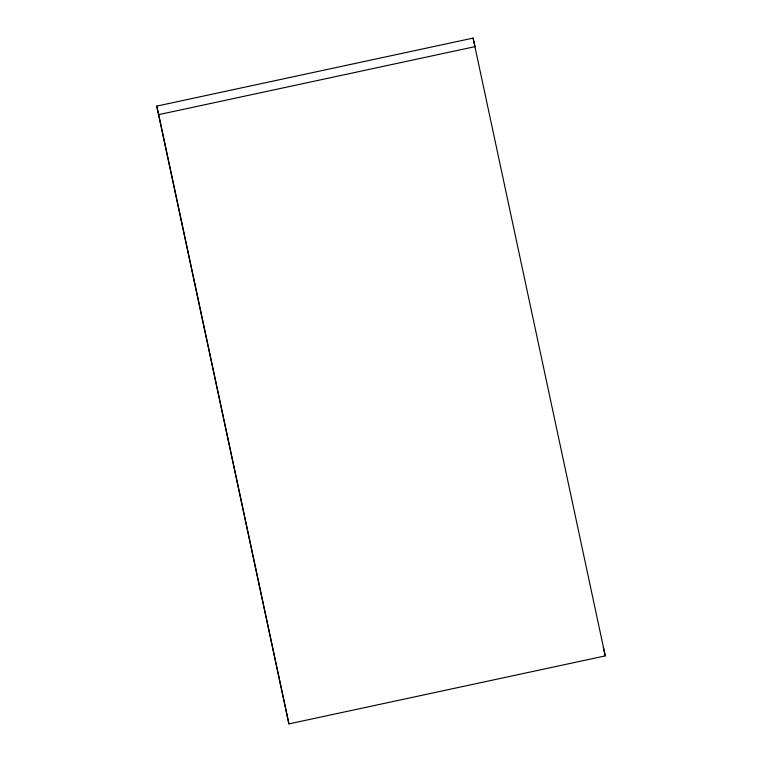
<?xml version="1.0" encoding="UTF-8"?>
<svg xmlns="http://www.w3.org/2000/svg" width="762" height="762" viewBox="0 0 762 762"><rect width="100%" height="100%" fill="white"/><g stroke="black" fill="none" stroke-linecap="round" stroke-linejoin="round"><path stroke-width="1.14" d="M156.734 106.109L473.078 38.1L475.05 46.634L158.696 114.643L156.734 106.109L288.922 723.9L605.266 655.892L473.078 38.1M603.304 647.357L605.266 655.892M158.696 114.643L288.922 723.9"/></g></svg>
